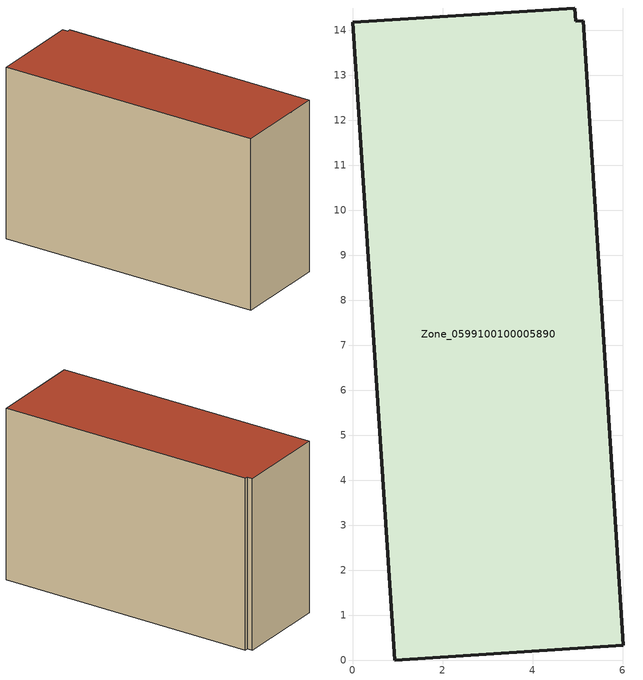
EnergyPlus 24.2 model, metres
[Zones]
Zone_0599100100005890
 floor ground (C_G): 4.95,14.2 5.12,14.21 6.01,0.32 0.94,0 0,14.17 4.93,14.49 z0
 wall outside (C_F): 0.94,0 6.01,0.32 5.12,14.21 4.95,14.2 4.93,14.49 0,14.17 0.94,0 z0:9.25
 roof outside (C_R): 5.12,14.21 4.95,14.2 4.93,14.49 0,14.17 0.94,0 6.01,0.32 z9.25
[BUILDING]
Pand.0599100100005890: North Axis=0; Terrain=City; Loads Convergence Tolerance Value=0.04; Temperature Convergence Tolerance Value=0.4; Solar Distribution=FullExterior; Maximum Number of Warmup Days=25; Minimum Number of Warmup Days=1
[Site:Location]
Rotterdam.The.Hague.AP_ZH_NLD Design_Conditions: Latitude=51.96; Longitude=4.45; Time Zone=1; Elevation=-4.5
[SITE:GROUNDTEMPERATURE:BUILDINGSURFACE]
18, 18, 18, 18, 18, 18, 18, 18, 18, 18, 18, 18
[MATERIAL] Thermal Absorptance=0.9; Solar Absorptance=0.7; Visible Absorptance=0.7
Name | Roughness | Thickness | Conductivity | Density | Specific Heat
G.TC.2006-2014 | MediumSmooth | 0.15 | 0.06 | 540 | 1210
F.TC.2006-2014 | Rough | 0.3 | 0.12 | 1920 | 840
R.TC.2006-2014 | MediumRough | 0.2 | 0.08 | 1500 | 1000
[CONSTRUCTION]
C_G: G.TC.2006-2014
C_F: F.TC.2006-2014
C_R: R.TC.2006-2014
[ZONE]
Zone_0599100100005890: Type=1; Multiplier=1; Ceiling Height=Autocalculate; Volume=Autocalculate; Floor Area=autocalculate; Part of Total Floor Area=Yes
[ZONEINFILTRATION:DESIGNFLOWRATE]
Infil_Zone_0599100100005890: Zone or ZoneList or Space or SpaceList=Zone_0599100100005890; Schedule=AlwaysOn; Design Flow Rate Calculation Method=Flow/Area; Flow Rate per Floor Area=0.0015; Constant Term Coefficient=1; Temperature Term Coefficient=0; Velocity Term Coefficient=0; Velocity Squared Term Coefficient=0
[HVACTEMPLATE:ZONE:IDEALLOADSAIRSYSTEM]
Zone_0599100100005890: Maximum Heating Supply Air Temperature=50; Minimum Cooling Supply Air Temperature=13; Maximum Heating Supply Air Humidity Ratio=0.0156; Minimum Cooling Supply Air Humidity Ratio=0.0077; Heating Limit=NoLimit; Cooling Limit=NoLimit; Dehumidification Control Type=ConstantSensibleHeatRatio; Cooling Sensible Heat Ratio=0.7; Dehumidification Setpoint=60; Humidification Control Type=None; Humidification Setpoint=30; Outdoor Air Method=None; Outdoor Air Flow Rate per Person=0.00944; Outdoor Air Flow Rate per Zone Floor Area=0; Outdoor Air Flow Rate per Zone=0; Demand Controlled Ventilation Type=None; Outdoor Air Economizer Type=NoEconomizer; Heat Recovery Type=None; Sensible Heat Recovery Effectiveness=0.7; Latent Heat Recovery Effectiveness=0.65
[ZONECONTROL:THERMOSTAT]
ThermostatControl_Zone_0599100100005890: Zone or ZoneList=Zone_0599100100005890; Control Type Schedule=DualSetpointControlType; Control 1=Thermostat_Zone_0599100100005890; Temperature Difference Between Cutout And Setpoint=0
[THERMOSTATSETPOINT:DUALSETPOINT]
Thermostat_Zone_0599100100005890: Heating Setpoint Temperature Schedule=HeatingSetpoint_Zone_0599100100005890; Cooling Setpoint Temperature Schedule=CoolingSetpoint_Zone_0599100100005890
[SCHEDULE:COMPACT]
HeatingSetpoint_Zone_0599100100005890: Through: 12/31, For: AllDays, Until: 24:00, 21
CoolingSetpoint_Zone_0599100100005890: Through: 12/31, For: AllDays, Until: 24:00, 24
DualSetpointControlType: Through: 12/31, For: AllDays, Until: 24:00, 4
AlwaysOn: Through: 12/31, For: AllDays, Until: 24:00, 1
